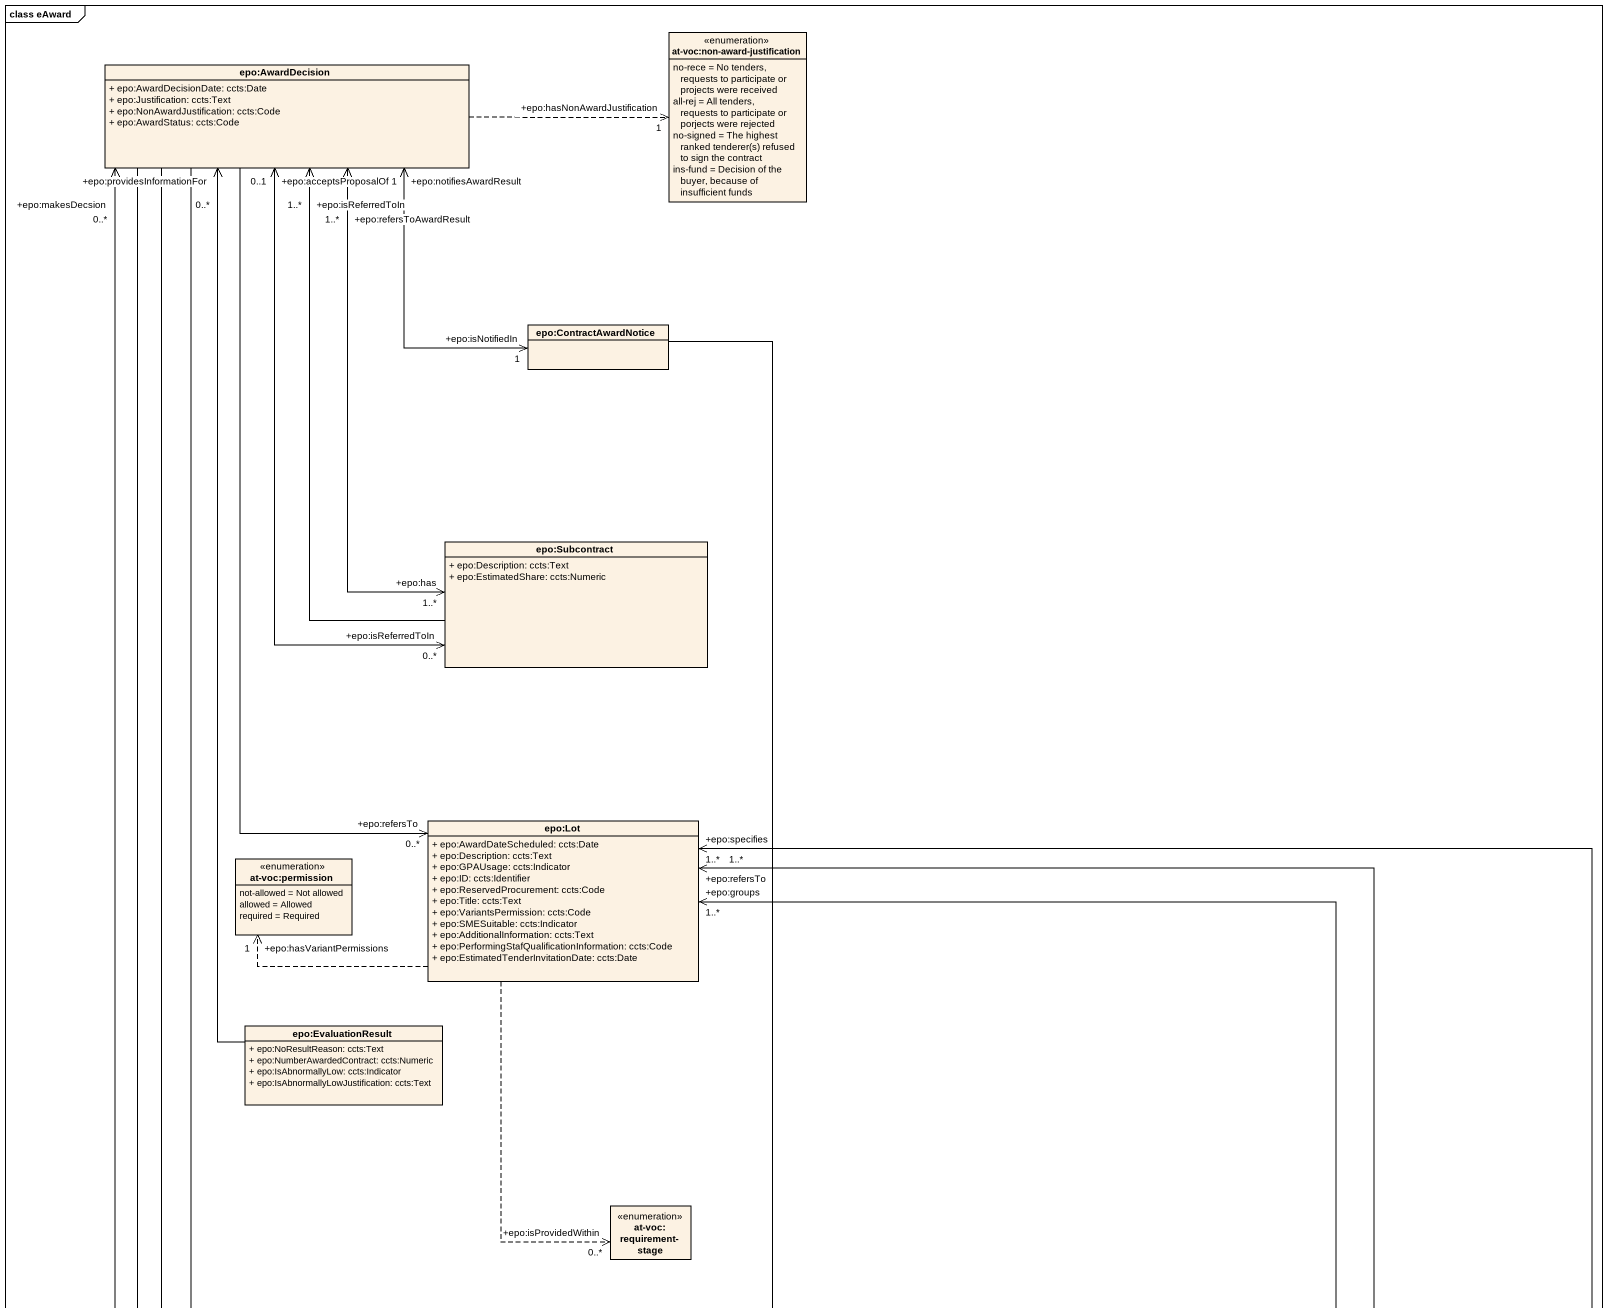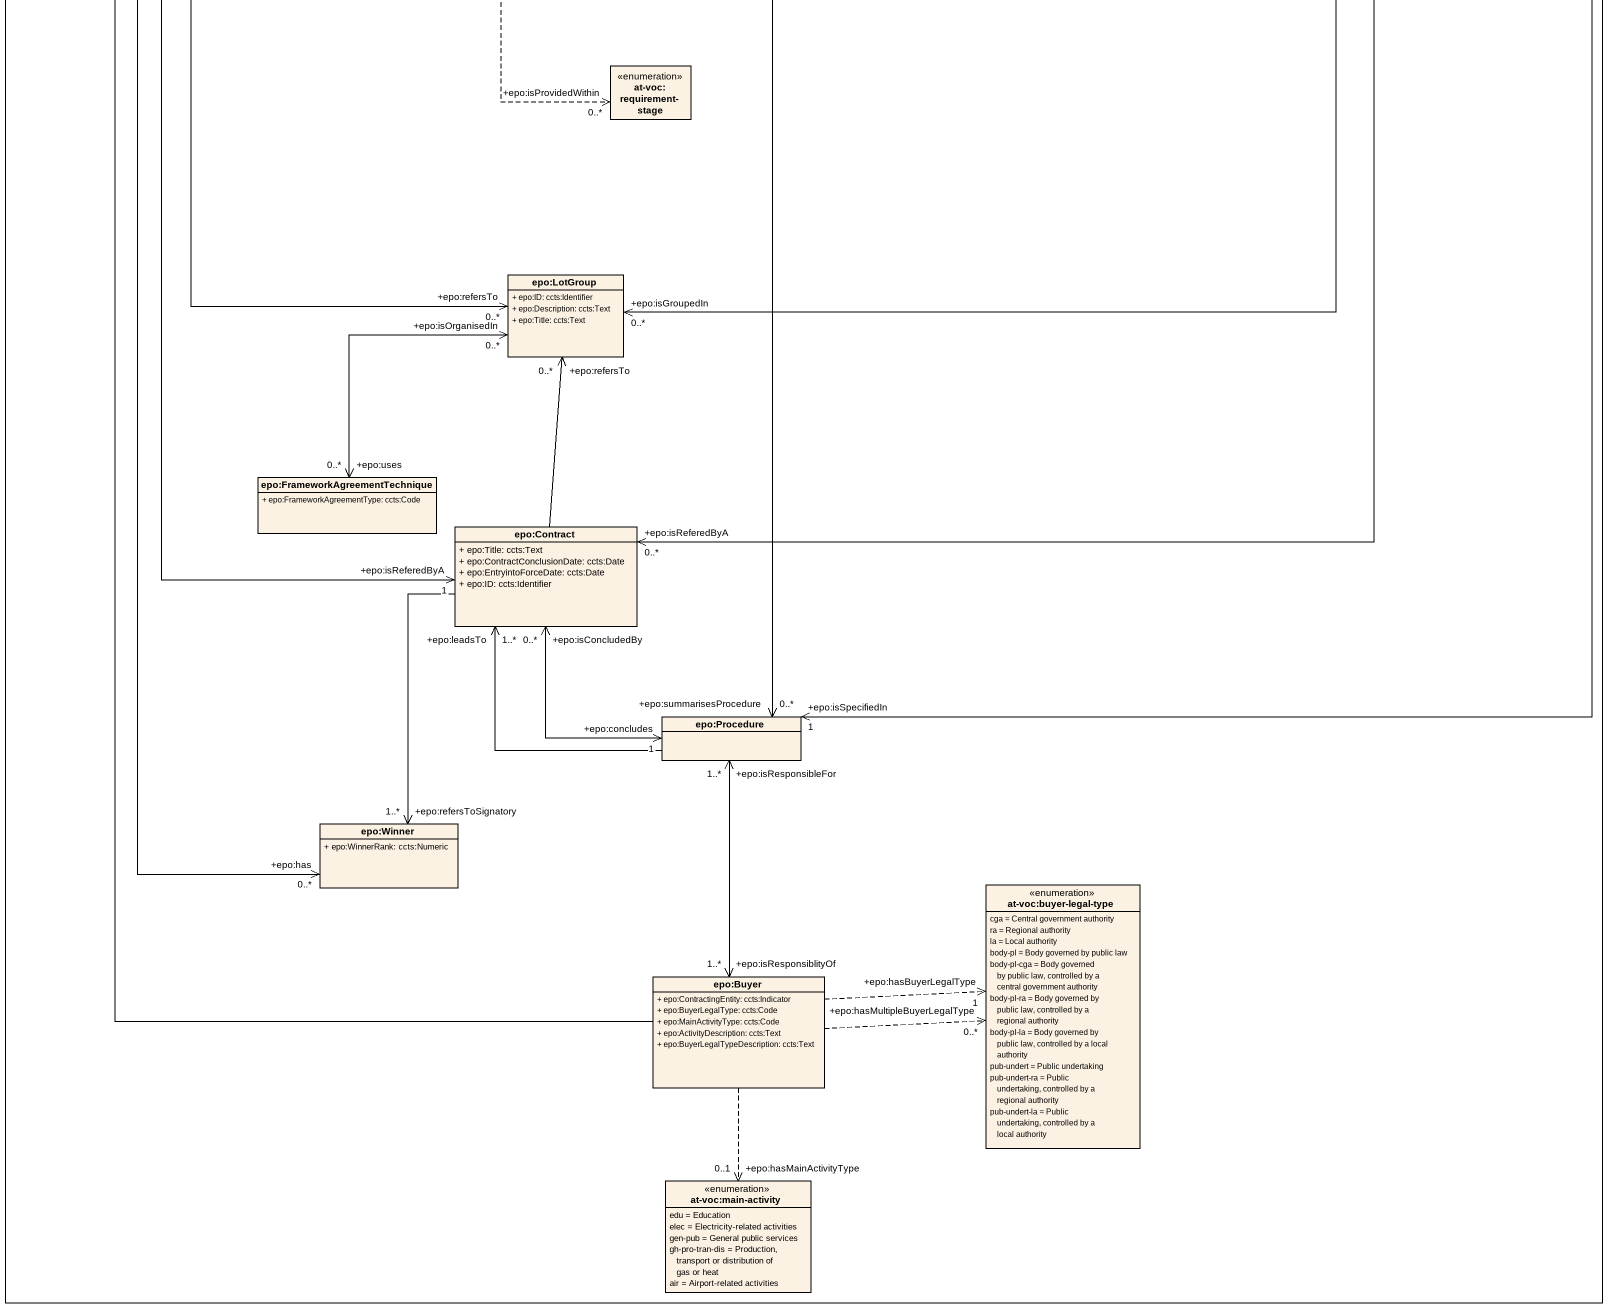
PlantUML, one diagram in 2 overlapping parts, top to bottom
@startuml
mainframe class eAward
hide circle
hide empty members
skinparam classAttributeIconSize 0
enum "at-voc:non-award-justification" as at_voc_non_award {
  no-rece = No tenders, requests to participate or projects were received
  all-rej = All tenders, requests to participate or porjects were rejected
  {field} no-signed = The highest ranked tenderer(s) refused to sign the contract
  ins-fund = Decision of the buyer, because of insufficient funds
}
class "epo:AwardDecision" as epo_AwardDecision {
  + epo:AwardDecisionDate: ccts:Date
  + epo:Justification: ccts:Text
  + epo:NonAwardJustification: ccts:Code
  + epo:AwardStatus: ccts:Code
}
class "epo:ContractAwardNotice" as epo_ContractAwardNotice
class "epo:Subcontract" as epo_Subcontract {
  + epo:Description: ccts:Text
  + epo:EstimatedShare: ccts:Numeric
}
class "epo:Lot" as epo_Lot {
  + epo:AwardDateScheduled: ccts:Date
  + epo:Description: ccts:Text
  + epo:GPAUsage: ccts:Indicator
  + epo:ID: ccts:Identifier
  + epo:ReservedProcurement: ccts:Code
  + epo:Title: ccts:Text
  + epo:VariantsPermission: ccts:Code
  + epo:SMESuitable: ccts:Indicator
  + epo:AdditionalInformation: ccts:Text
  + epo:PerformingStafQualificationInformation: ccts:Code
  + epo:EstimatedTenderInvitationDate: ccts:Date
}
enum "at-voc:permission" as at_voc_permission {
  not-allowed = Not allowed
  allowed = Allowed
  required = Required
}
class "epo:EvaluationResult" as epo_EvaluationResult {
  + epo:NoResultReason: ccts:Text
  + epo:NumberAwardedContract: ccts:Numeric
  + epo:IsAbnormallyLow: ccts:Indicator
  + epo:IsAbnormallyLowJustification: ccts:Text
}
enum "at-voc:requirement-stage" as at_voc_requirement_stage
class "epo:LotGroup" as epo_LotGroup {
  + epo:ID: ccts:Identifier
  + epo:Description: ccts:Text
  + epo:Title: ccts:Text
}
class "epo:FrameworkAgreementTechnique" as epo_FrameworkAgreementTechni {
  + epo:FrameworkAgreementType: ccts:Code
}
class "epo:Contract" as epo_Contract {
  + epo:Title: ccts:Text
  + epo:ContractConclusionDate: ccts:Date
  + epo:EntryintoForceDate: ccts:Date
  + epo:ID: ccts:Identifier
}
class "epo:Procedure" as epo_Procedure
class "epo:Winner" as epo_Winner {
  + epo:WinnerRank: ccts:Numeric
}
enum "at-voc:buyer-legal-type" as at_voc_buyer_legal_type {
  cga = Central government authority
  ra = Regional authority
  la = Local authority
  body-pl = Body governed by public law
  body-pl-cga = Body governed by public law, controlled by a central government authority
  body-pl-ra = Body governed by public law, controlled by a regional authority
  body-pl-la = Body governed by public law, controlled by a local authority
  pub-undert = Public undertaking
  pub-undert-ra = Public undertaking, controlled by a regional authority
  pub-undert-la = Public undertaking, controlled by a local authority
}
class "epo:Buyer" as epo_Buyer {
  + epo:ContractingEntity: ccts:Indicator
  + epo:BuyerLegalType: ccts:Code
  + epo:MainActivityType: ccts:Code
  + epo:ActivityDescription: ccts:Text
  + epo:BuyerLegalTypeDescription: ccts:Text
}
enum "at-voc:main-activity" as at_voc_main_activity {
  edu = Education
  elec = Electricity-related activities
  gen-pub = General public services
  gh-pro-tran-dis = Production, transport or distribution of gas or heat
  air = Airport-related activities
}
epo_AwardDecision .right.> "+epo:hasNonAwardJustification\n1" at_voc_non_award
epo_AwardDecision --> "+epo:refersTo\n0..*" epo_Lot
epo_AwardDecision --> "+epo:refersTo\n0..*" epo_LotGroup
epo_AwardDecision --> "+epo:isReferedByA\n1" epo_Contract
epo_AwardDecision --> "+epo:has\n0..*" epo_Winner
epo_ContractAwardNotice "+epo:isNotifiedIn\n1" <-up-> "+epo:notifiesAwardResult\n1" epo_AwardDecision
epo_ContractAwardNotice --> "+epo:summarisesProcedure\n0..*" epo_Procedure
epo_Subcontract "+epo:isReferredToIn\n0..*" <-up-> "+epo:acceptsProposalOf\n0..1" epo_AwardDecision
epo_Subcontract -up-> "+epo:isReferredToIn\n1..*" epo_AwardDecision
epo_Subcontract "+epo:has\n1..*" <-up-> "+epo:refersToAwardResult\n1..*" epo_AwardDecision
epo_Lot .left.> "+epo:hasVariantPermissions\n1" at_voc_permission
epo_Lot ..> "+epo:isProvidedWithin\n0..*" at_voc_requirement_stage
epo_Lot "+epo:groups\n1..*" <--> "+epo:isGroupedIn\n0..*" epo_LotGroup
epo_EvaluationResult -up-> "+epo:providesInformationFor\n0..*" epo_AwardDecision
epo_FrameworkAgreementTechni "+epo:uses\n0..*" <-up-> "+epo:isOrganisedIn\n0..*" epo_LotGroup
epo_Contract "+epo:isReferedByA\n0..*" <-up-> "+epo:refersTo\n1..*" epo_Lot
epo_Contract -up-> "+epo:refersTo\n0..*" epo_LotGroup
epo_Contract --> "+epo:refersToSignatory\n1..*" epo_Winner
epo_Procedure "+epo:isSpecifiedIn\n1" <-up-> "+epo:specifies\n1..*" epo_Lot
epo_Procedure "+epo:concludes\n1" <-up-> "+epo:isConcludedBy\n0..*" epo_Contract
epo_Procedure -up-> "+epo:leadsTo\n1..*" epo_Contract
epo_Procedure "+epo:isResponsibleFor\n1..*" <--> "+epo:isResponsiblityOf\n1..*" epo_Buyer
epo_Buyer -up-> "+epo:makesDecsion\n0..*" epo_AwardDecision
epo_Buyer .right.> "+epo:hasMultipleBuyerLegalType\n0..*" at_voc_buyer_legal_type
epo_Buyer .right.> "+epo:hasBuyerLegalType\n1" at_voc_buyer_legal_type
epo_Buyer ..> "+epo:hasMainActivityType\n0..1" at_voc_main_activity
@enduml
